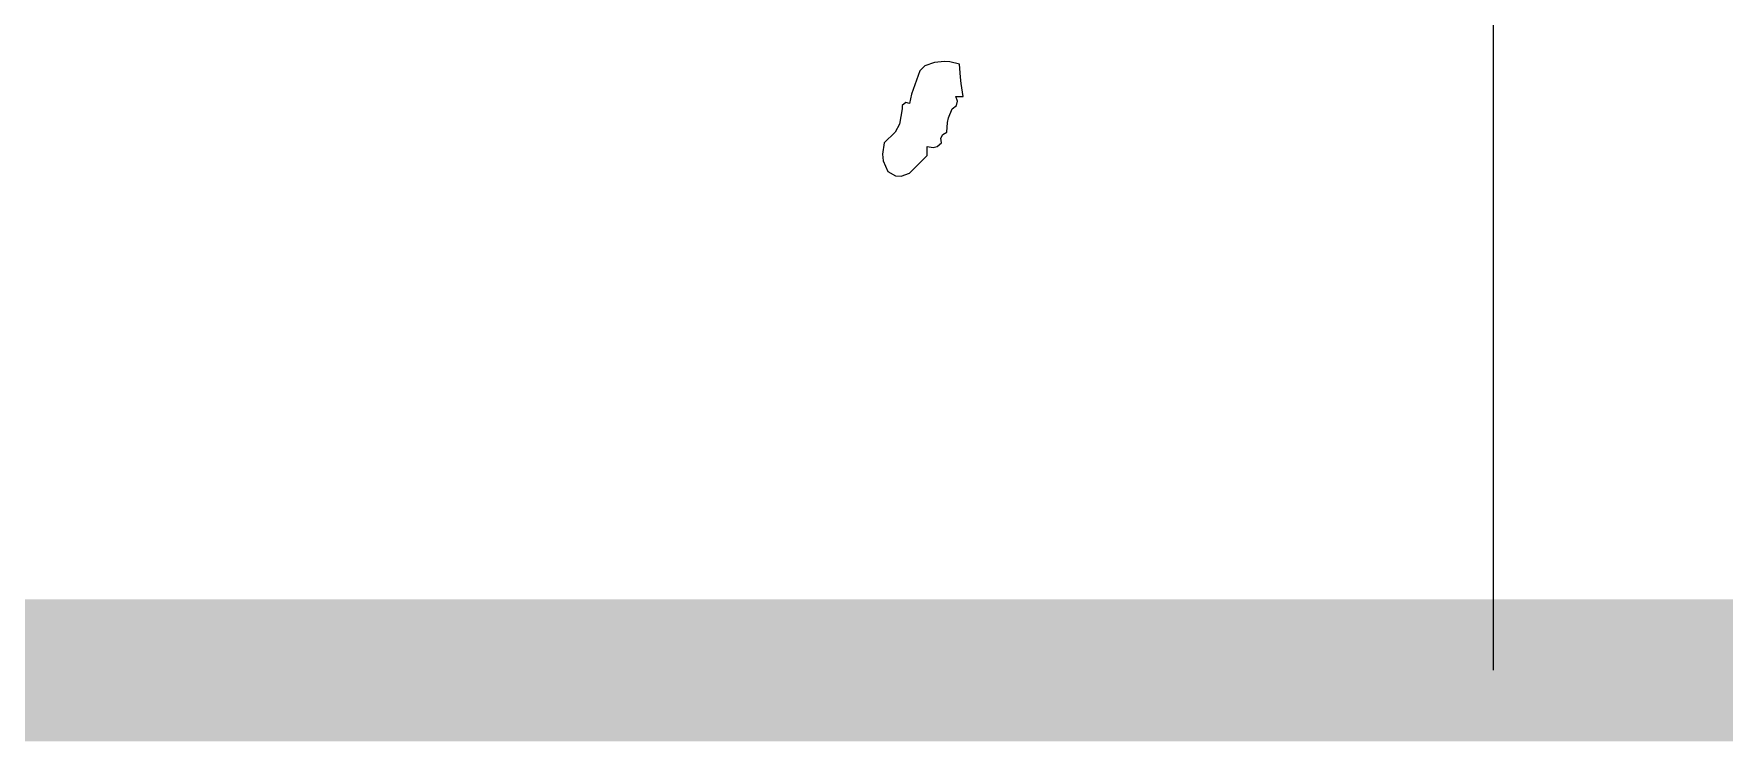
# Model space of a CAD drawing. Extents: x -737978 to 768813, y -372247 to 1140308.
# Drawn here: x -683919.1 to -683621.2, y -338425.2 to -338300.5 of the extents above; entities that cross this region are included whole.
import ezdxf

# ---------------------------------------------------------------- set-up
doc = ezdxf.new("R2010")
doc.units = 0
doc.header["$LTSCALE"] = 1000
doc.header["$MEASUREMENT"] = 0
doc.layers.get('0').update_dxf_attribs({"linetype": 'CONTINUOUS'})
doc.layers.add('PUB_TITLE', color=4, linetype='CONTINUOUS')

# ---------------------------------------------------------------- blocks, each defined once
blk = doc.blocks.new('黄履优')
for p, q in [((1.435887, 0.473884), (1.435711, 0.471426)), ((1.436974, 0.478436), (1.435887, 0.473884)), ((1.442993, 0.478909), (1.436974, 0.478436)), ((1.446, 0.479243), (1.442993, 0.478909)), ((1.451977, 0.480103), (1.446, 0.479243)), ((1.451977, 0.478769), (1.451977, 0.480103)), ((1.451977, 0.478102), (1.451977, 0.478769)), ((1.451977, 0.476769), (1.451977, 0.478102)), ((1.454267, 0.477571), (1.451977, 0.476769)), ((1.456291, 0.476993), (1.454267, 0.477571)), ((1.457811, 0.475102), (1.456291, 0.476993)), ((1.461921, 0.473398), (1.457811, 0.475102)), ((1.464207, 0.47287), (1.461921, 0.473398)), ((1.468647, 0.472601), (1.464207, 0.47287)), ((1.469663, 0.470609), (1.468647, 0.472601)), ((1.435711, 0.471426), (1.43614, 0.466766)), ((1.43614, 0.466766), (1.437758, 0.462338)), ((1.471445, 0.469718), (1.469663, 0.470609)), ((1.473648, 0.4701), (1.471445, 0.469718)), ((1.475385, 0.467969), (1.473648, 0.4701)), ((1.475315, 0.463432), (1.475845, 0.46613)), ((1.475845, 0.46613), (1.475385, 0.467969)), ((1.437758, 0.462338), (1.440047, 0.46005)), ((1.440047, 0.46005), (1.444475, 0.458431)), ((1.444475, 0.458431), (1.448719, 0.456833)), ((1.448719, 0.456833), (1.450903, 0.456161)), ((1.476982, 0.463432), (1.475315, 0.463432)), ((1.477816, 0.463432), (1.476982, 0.463432)), ((1.479483, 0.463432), (1.477816, 0.463432)), ((1.482817, 0.460098), (1.479483, 0.463432)), ((1.484484, 0.458431), (1.482817, 0.460098)), ((1.487818, 0.455097), (1.484484, 0.458431)), ((1.450903, 0.456161), (1.455311, 0.455097)), ((1.455311, 0.455097), (1.454792, 0.453513)), ((1.454792, 0.453513), (1.456145, 0.451709)), ((1.456145, 0.451709), (1.457811, 0.451763)), ((1.457811, 0.451763), (1.46486, 0.450512)), ((1.46486, 0.450512), (1.468626, 0.44853)), ((1.489171, 0.451318), (1.487818, 0.455097)), ((1.488945, 0.448599), (1.489171, 0.451318)), ((1.468626, 0.44853), (1.473648, 0.443428)), ((1.473648, 0.443428), (1.478952, 0.442552)), ((1.478952, 0.442552), (1.482059, 0.44294)), ((1.482059, 0.44294), (1.486984, 0.445095)), ((1.486984, 0.445095), (1.488945, 0.448599))]:
    blk.add_line(p, q)
blk = doc.blocks.new('TQ1')
at = {"layer": 'PUB_TITLE'}
blk.add_line((-49854.76, -404654.76), (-43854.76, -404654.76), dxfattribs=at)
at = {"xscale": 1056, "yscale": 1056, "zscale": 1056}
blk.add_blockref('黄履优', (-45670.41, -405422.44), dxfattribs=at)

msp = doc.modelspace()

# ---------------------------------------------------------------- linework, layer by layer
at = {"layer": 'PUB_TITLE', "const_width": 25}
msp.add_lwpolyline([(-688607.62, -338412.7), (-674257.62, -338412.7), (-674257.62, -307762.7), (-688607.62, -307762.7)], close=True, dxfattribs=at)

# ---------------------------------------------------------------- block references
at = {"xscale": 0.3583835528172438, "yscale": 0.3583835528172438, "zscale": 0.3583835528172438, "rotation": 270}
msp.add_blockref('TQ1', (-538640.31, -354129.52), dxfattribs=at)

doc.saveas('drawing.dxf')
